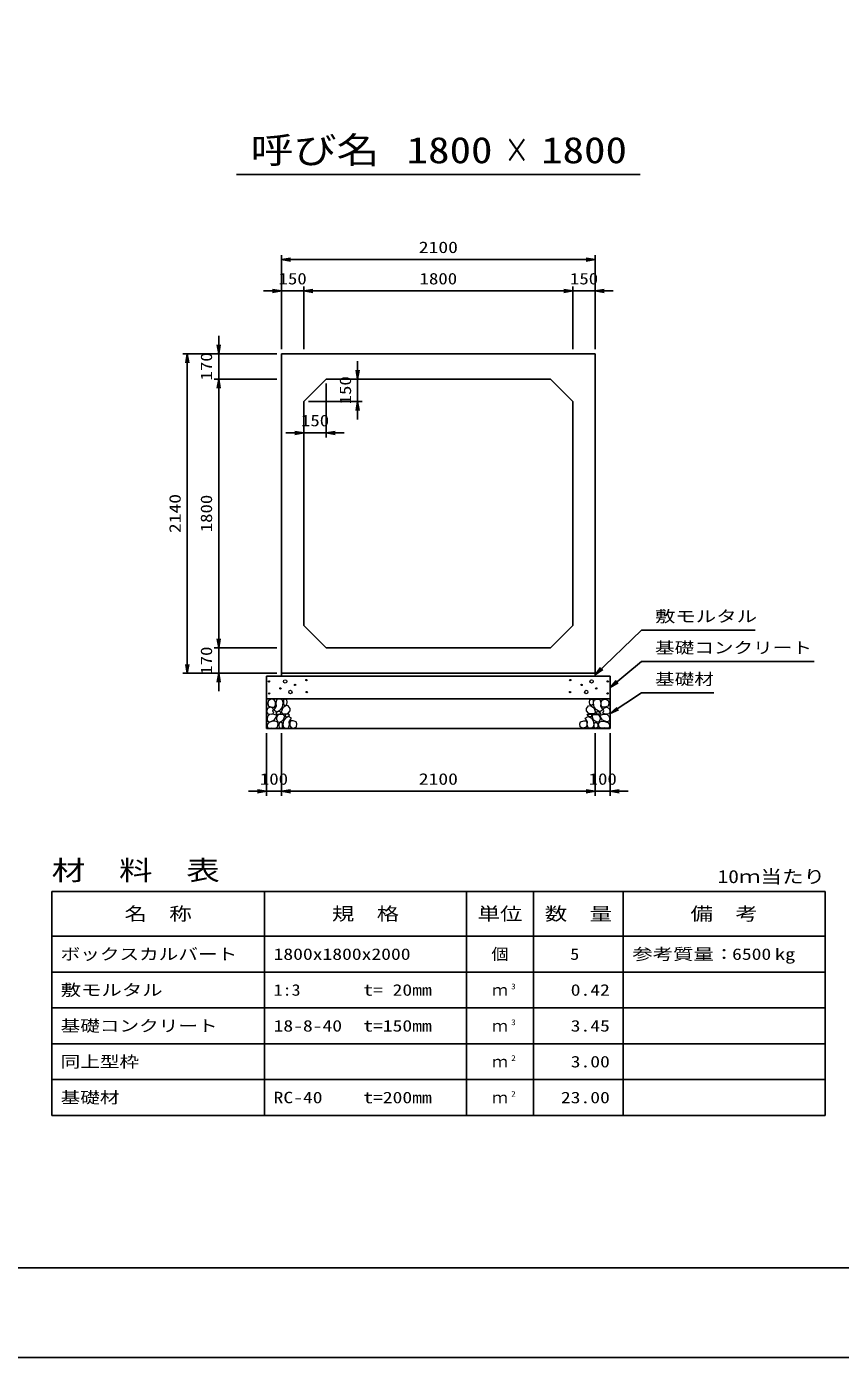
# Model space of a CAD drawing. Units: millimetres at full size. Extents: x 0 to 25230, y 0 to 17820.
# Drawn here: x 14960 to 20405, y 0 to 8910 of the extents above; entities that cross this region are included whole.
import ezdxf
from ezdxf.enums import TextEntityAlignment as Align

# ---------------------------------------------------------------- set-up
doc = ezdxf.new("R2010")
doc.units = ezdxf.units.MM
for name, color, linetype, lineweight in [('D-DCR-HCHn', 4, 'Continuous', 9), ('D-MTR-FRAM', 7, 'Continuous', 25), ('D-MTR-LINE', 7, 'Continuous', 25), ('D-STR-DIM', 7, 'Continuous', 25), ('D-STR-STRn', 1, 'Continuous', 25), ('D-STR-TXT', 7, 'Continuous', 25), ('D-TTL', 2, 'Continuous', 25), ('D-TTL-TXT', 7, 'Continuous', 25)]:
    doc.layers.add(name, color=color, linetype=linetype, lineweight=lineweight)
doc.layers.add('D-MTR', color=7, linetype='Continuous')
doc.layers.add('D-MTR-TXT', color=7, linetype='Continuous')
doc.styles.add('ＭＳ ゴシック', font='')
doc.styles.get('ＭＳ ゴシック').set_extended_font_data('MS Gothic')

# ---------------------------------------------------------------- blocks, each defined once
blk = doc.blocks.new('open_arrow')
at = {"color": 0, "linetype": 'Continuous', "lineweight": -2}
blk.add_lwpolyline([(7.5, 1.25), (0, 0), (7.5, -1.25)], dxfattribs=at)

msp = doc.modelspace()

# ---------------------------------------------------------------- linework, layer by layer
at = {"layer": 'D-DCR-HCHn'}
for points in [[(16616.198, 4401.594), (16595.395, 4406.217), (16576.904, 4396.971), (16574.592, 4376.168), (16579.215, 4359.988), (16602.33, 4353.053), (16618.51, 4353.053), (16625.444, 4364.611), (16625.444, 4390.037)], [(16634.69, 4403.906), (16627.756, 4383.102), (16630.067, 4359.988), (16613.887, 4334.562), (16634.69, 4323.005), (16657.805, 4334.562), (16671.673, 4353.053), (16676.296, 4383.102), (16671.673, 4399.283), (16657.805, 4406.217)], [(16678.608, 4399.283), (16678.608, 4371.545), (16690.165, 4364.611), (16701.722, 4371.545), (16704.034, 4387.725), (16701.722, 4401.594), (16685.542, 4406.217)], [(18751.392, 4399.283), (18751.392, 4371.545), (18739.835, 4364.611), (18728.278, 4371.545), (18725.966, 4387.725), (18728.278, 4401.594), (18744.458, 4406.217)], [(18795.31, 4403.906), (18802.244, 4383.102), (18799.933, 4359.988), (18816.113, 4334.562), (18795.31, 4323.005), (18772.195, 4334.562), (18758.327, 4353.053), (18753.704, 4383.102), (18758.327, 4399.283), (18772.195, 4406.217)], [(18813.802, 4401.594), (18834.605, 4406.217), (18853.096, 4396.971), (18855.408, 4376.168), (18850.785, 4359.988), (18827.67, 4353.053), (18811.49, 4353.053), (18804.556, 4364.611), (18804.556, 4390.037)], [(16572.281, 4343.808), (16565.346, 4323.005), (16574.592, 4309.136), (16597.707, 4306.824), (16613.488, 4313.599), (16606.952, 4329.939), (16611.575, 4339.185), (16602.33, 4348.431), (16588.461, 4353.053)], [(16616.155, 4267.009), (16633.277, 4292.692), (16631.137, 4299.112), (16607.594, 4305.533), (16586.192, 4303.393), (16571.21, 4290.551), (16569.07, 4275.57), (16571.21, 4260.588), (16588.332, 4256.308)], [(16639.313, 4323.005), (16627.756, 4313.759), (16632.379, 4306.824), (16648.559, 4306.824), (16655.493, 4309.136), (16660.116, 4318.382), (16653.182, 4325.316)], [(16676.082, 4267.009), (16686.783, 4292.692), (16678.222, 4303.393), (16652.539, 4303.393), (16641.838, 4299.112), (16631.137, 4284.131), (16631.137, 4271.289), (16641.838, 4254.167), (16654.679, 4252.027)], [(16673.985, 4348.431), (16662.427, 4320.693), (16671.673, 4309.136), (16699.411, 4309.136), (16710.968, 4313.759), (16722.525, 4329.939), (16722.525, 4343.808), (16710.968, 4362.299), (16697.099, 4364.611)], [(16712.466, 4215.643), (16718.886, 4234.905), (16716.746, 4256.308), (16731.728, 4279.85), (16712.466, 4290.551), (16691.063, 4279.85), (16678.222, 4262.728), (16673.941, 4234.905), (16678.222, 4219.924), (16691.063, 4213.503)], [(16708.185, 4290.551), (16718.886, 4299.112), (16714.606, 4305.533), (16699.624, 4305.533), (16693.204, 4303.393), (16688.923, 4294.832), (16695.344, 4288.411)], [(18717.534, 4215.643), (18711.114, 4234.905), (18713.254, 4256.308), (18698.272, 4279.85), (18717.534, 4290.551), (18738.937, 4279.85), (18751.778, 4262.728), (18756.059, 4234.905), (18751.778, 4219.924), (18738.937, 4213.503)], [(18756.015, 4348.431), (18767.573, 4320.693), (18758.327, 4309.136), (18730.589, 4309.136), (18719.032, 4313.759), (18707.475, 4329.939), (18707.475, 4343.808), (18719.032, 4362.299), (18732.901, 4364.611)], [(18721.815, 4290.551), (18711.114, 4299.112), (18715.394, 4305.533), (18730.376, 4305.533), (18736.796, 4303.393), (18741.077, 4294.832), (18734.656, 4288.411)], [(18753.918, 4267.009), (18743.217, 4292.692), (18751.778, 4303.393), (18777.461, 4303.393), (18788.162, 4299.112), (18798.863, 4284.131), (18798.863, 4271.289), (18788.162, 4254.167), (18775.321, 4252.027)], [(18790.687, 4323.005), (18802.244, 4313.759), (18797.621, 4306.824), (18781.441, 4306.824), (18774.507, 4309.136), (18769.884, 4318.382), (18776.818, 4325.316)], [(18813.845, 4267.009), (18796.723, 4292.692), (18798.863, 4299.112), (18822.406, 4305.533), (18843.808, 4303.393), (18858.79, 4290.551), (18860.93, 4275.57), (18858.79, 4260.588), (18841.668, 4256.308)], [(18857.719, 4343.808), (18864.654, 4323.005), (18855.408, 4309.136), (18832.293, 4306.824), (18816.512, 4313.599), (18823.048, 4329.939), (18818.425, 4339.185), (18827.67, 4348.431), (18841.539, 4353.053)], [(16624.716, 4213.503), (16639.698, 4219.924), (16643.978, 4241.326), (16635.417, 4256.308), (16620.435, 4260.588), (16601.173, 4258.448), (16579.771, 4249.887), (16569.07, 4237.045), (16569.07, 4222.064), (16575.49, 4213.503), (16601.173, 4215.643)], [(16671.801, 4219.924), (16671.801, 4245.606), (16661.1, 4252.027), (16650.399, 4245.606), (16648.259, 4230.625), (16650.399, 4217.783), (16665.381, 4213.503)], [(16729.588, 4217.783), (16748.85, 4213.503), (16765.972, 4222.064), (16768.112, 4241.326), (16763.831, 4256.308), (16742.429, 4262.728), (16727.447, 4262.728), (16721.027, 4252.027), (16721.027, 4228.484)], [(18700.412, 4217.783), (18681.15, 4213.503), (18664.028, 4222.064), (18661.888, 4241.326), (18666.169, 4256.308), (18687.571, 4262.728), (18702.553, 4262.728), (18708.973, 4252.027), (18708.973, 4228.484)], [(18758.199, 4219.924), (18758.199, 4245.606), (18768.9, 4252.027), (18779.601, 4245.606), (18781.741, 4230.625), (18779.601, 4217.783), (18764.619, 4213.503)], [(18805.284, 4213.503), (18790.302, 4219.924), (18786.022, 4241.326), (18794.583, 4256.308), (18809.565, 4260.588), (18828.827, 4258.448), (18850.229, 4249.887), (18860.93, 4237.045), (18860.93, 4222.064), (18854.51, 4213.503), (18828.827, 4215.643)]]:
    msp.add_lwpolyline(points, close=True, dxfattribs=at)
for centre, radius in [((16581.091, 4526.145), 4.5), ((16658.437, 4478.641), 4.5), ((16690.004, 4526.145), 11.25), ((16724.996, 4454.955), 11.25), ((16756.563, 4502.459), 4.5), ((16832.197, 4535.221), 4.5), ((16833.909, 4454.955), 4.5), ((18596.091, 4454.955), 4.5), ((18597.803, 4535.221), 4.5), ((18673.437, 4502.459), 4.5), ((18705.004, 4454.955), 11.25), ((18739.996, 4526.145), 11.25), ((18771.563, 4478.641), 4.5), ((18848.909, 4526.145), 4.5), ((16582.803, 4445.879), 4.5), ((18847.197, 4445.879), 4.5)]:
    msp.add_circle(centre, radius, dxfattribs=at)
at = {"layer": 'D-MTR-FRAM'}
for p, q in [((15127.5, 3120), (20302.5, 3120)), ((15127.5, 3120), (15127.5, 1620)), ((20302.5, 3120), (20302.5, 1620)), ((15127.5, 1620), (20302.5, 1620))]:
    msp.add_line(p, q, dxfattribs=at)
at = {"layer": 'D-MTR-LINE'}
for p, q in [((16552.5, 3120), (16552.5, 1620)), ((17902.5, 3120), (17902.5, 1620)), ((18352.5, 3120), (18352.5, 1620)), ((18952.5, 3120), (18952.5, 1620)), ((15127.5, 2820), (20302.5, 2820)), ((15127.5, 2580), (20302.5, 2580)), ((15127.5, 2340), (20302.5, 2340)), ((15127.5, 2100), (20302.5, 2100)), ((15127.5, 1860), (20302.5, 1860))]:
    msp.add_line(p, q, dxfattribs=at)
at = {"layer": 'D-STR-DIM'}
for p, q in [((16665, 6750), (16665, 7380)), ((16665, 7350), (18765, 7350)), ((18765, 6750), (18765, 7380)), ((16545, 7140), (16935, 7140)), ((16665, 6750), (16665, 7170)), ((16815, 6750), (16815, 7170)), ((16815, 6750), (16815, 7170)), ((16815, 7140), (18615, 7140)), ((18495, 7140), (18885, 7140)), ((18615, 6750), (18615, 7170)), ((18615, 6750), (18615, 7170)), ((18765, 6750), (18765, 7170)), ((16245, 6430), (16245, 6840)), ((16635, 6720), (16005, 6720)), ((16035, 4580), (16035, 6720)), ((16635, 6720), (16215, 6720)), ((17175, 6280), (17175, 6670)), ((16635, 6550), (16215, 6550)), ((16635, 6550), (16215, 6550)), ((16245, 4750), (16245, 6550)), ((16965, 6520), (16965, 6160)), ((16995, 6550), (17205, 6550)), ((16815, 6370), (16815, 6160)), ((16845, 6400), (17205, 6400)), ((17085, 6190), (16695, 6190)), ((16245, 4460), (16245, 4870)), ((16635, 4750), (16215, 4750)), ((16635, 4750), (16215, 4750)), ((16635, 4580), (16005, 4580)), ((16635, 4580), (16215, 4580)), ((16565, 4180), (16565, 3760)), ((16665, 4180), (16665, 3760)), ((16665, 4180), (16665, 3760)), ((18765, 4180), (18765, 3760)), ((18765, 4180), (18765, 3760)), ((18865, 4180), (18865, 3760)), ((16785, 3790), (16445, 3790)), ((16665, 3790), (18765, 3790)), ((18645, 3790), (18985, 3790))]:
    msp.add_line(p, q, dxfattribs=at)
at = {"layer": 'D-STR-STRn'}
for p, q in [((16665, 6720), (18765, 6720)), ((16665, 4580), (16665, 6720)), ((18765, 6720), (18765, 4580)), ((16965, 6550), (16815, 6400)), ((16965, 6550), (18465, 6550)), ((18615, 6400), (18465, 6550)), ((16815, 4900), (16815, 6400)), ((18615, 6400), (18615, 4900)), ((16815, 4900), (16965, 4750)), ((18465, 4750), (18615, 4900)), ((18465, 4750), (16965, 4750)), ((16565, 4210), (16565, 4560)), ((16565, 4560), (18865, 4560)), ((18765, 4580), (16665, 4580)), ((16665, 4580), (16665, 4560)), ((18765, 4580), (18765, 4560)), ((18865, 4560), (18865, 4210)), ((16565, 4410), (18865, 4410)), ((16565, 4210), (18865, 4210))]:
    msp.add_line(p, q, dxfattribs=at)
at = {"layer": 'D-STR-TXT'}
for points in [[(18765, 4570), (19075, 4870), (19135, 4870), (19834.975, 4870)], [(18865, 4485), (19075, 4660), (19135, 4660), (20230.457, 4660)], [(18865, 4310), (19075, 4450), (19135, 4450), (19559.416, 4450)]]:
    msp.add_lwpolyline(points, dxfattribs=at)
at = {"layer": 'D-TTL'}
for points in [[(0, 0), (25230, 0), (25230, 17820), (0, 17820)], [(600, 600), (24630, 600), (24630, 17220), (600, 17220)]]:
    msp.add_lwpolyline(points, close=True, dxfattribs=at)
at = {"layer": 'D-TTL-TXT'}
msp.add_line((16365, 7920), (19065, 7920), dxfattribs=at)

# ---------------------------------------------------------------- block references
at = {"layer": 'D-STR-DIM', "xscale": 8, "yscale": 8}
for p in [(16665, 7350), (16815, 7140), (16815, 7140), (18765, 7140), (16965, 6190), (16665, 3790), (16665, 3790), (18865, 3790)]:
    msp.add_blockref('open_arrow', p, dxfattribs=at)
for p, rotation in [((18765, 7350), 180), ((16665, 7140), 180), ((18615, 7140), 180), ((18615, 7140), 180), ((16245, 6720), 90), ((16035, 6720), 270), ((17175, 6550), 90), ((16245, 6550), 270), ((16245, 6550), 270), ((17175, 6400), 270), ((16815, 6190), 180), ((16245, 4750), 90), ((16245, 4750), 90), ((16035, 4580), 90), ((16245, 4580), 270), ((16565, 3790), 180), ((18765, 3790), 180), ((18765, 3790), 180)]:
    msp.add_blockref('open_arrow', p, dxfattribs=dict(at, rotation=rotation))
at = {"layer": 'D-STR-TXT', "xscale": 8, "yscale": 8}
for p, rotation in [((18765, 4570), 44.1), ((18865, 4485), 39.8), ((18865, 4310), 33.7)]:
    msp.add_blockref('open_arrow', p, dxfattribs=dict(at, rotation=rotation))

# ---------------------------------------------------------------- texts
at = {"layer": 'D-MTR', "style": 'ＭＳ ゴシック', "width": 1.25}
msp.add_text('材\u3000料\u3000表', height=132, dxfattribs=at).set_placement((15127.5, 3156), align=Align.BOTTOM_LEFT)
at = {"layer": 'D-MTR', "style": 'ＭＳ ゴシック', "width": 1.2}
msp.add_text('10ｍ当たり', height=87.98, dxfattribs=at).set_placement((20302.5, 3149), align=Align.BOTTOM_RIGHT)
at = {"layer": 'D-MTR-TXT', "style": 'ＭＳ ゴシック'}
for s, height, width, p in [('名\u3000称', 87.98, 1.25, (15840, 2970)), ('規\u3000格', 87.98, 1.25, (17227.5, 2970)), ('単位', 87.98, 1.25, (18127.5, 2970)), ('数\u3000量', 87.98, 1.25, (18652.5, 2970)), ('備\u3000考', 87.98, 1.25, (19627.5, 2970)), ('個', 76.98, 1.1, (18127.5, 2700))]:
    msp.add_text(s, height=height, dxfattribs=dict(at, width=width)).set_placement(p, align=Align.MIDDLE_CENTER)
for s, width, p in [('ボックスカルバート', 1.25, (15187.5, 2700)), ('1800x1800x2000', 1.25, (16612.5, 2700)), ('参考質量：    kg', 1.3, (19012.5, 2700)), ('敷モルタル', 1.3, (15187.5, 2460)), ('1:3', 1.15, (16612.5, 2460)), ('t= 20mm', 1.25, (17212.5, 2460)), ('基礎コンクリート', 1.25, (15187.5, 2220)), ('18-8-40', 1.25, (16612.5, 2220)), ('t=150mm', 1.25, (17212.5, 2220)), ('同上型枠', 1.25, (15187.5, 1980)), ('基礎材', 1.25, (15187.5, 1740)), ('RC-40', 1.25, (16612.5, 1740)), ('t=200mm', 1.25, (17212.5, 1740))]:
    msp.add_text(s, height=76.98, dxfattribs=dict(at, width=width)).set_placement(p, align=Align.MIDDLE_LEFT)
for s, width, p in [('5', 1.15, (18657.83, 2700)), ('6500', 1.25, (19942.5, 2700)), ('0.42', 1.25, (18862.5, 2460)), ('3.45', 1.25, (18862.5, 2220)), ('3.00', 1.25, (18862.5, 1980)), ('23.00', 1.25, (18862.5, 1740))]:
    msp.add_text(s, height=76.98, dxfattribs=dict(at, width=width)).set_placement(p, align=Align.MIDDLE_RIGHT)
at = {"layer": 'D-MTR-TXT', "style": 'ＭＳ ゴシック', "width": 1.15}
for s, p in [('3', (18202.5, 2453)), ('3', (18202.5, 2213)), ('2', (18202.5, 1973)), ('2', (18202.5, 1733))]:
    msp.add_text(s, height=38.49, dxfattribs=at).set_placement(p, align=Align.BOTTOM_LEFT)
at = {"layer": 'D-MTR-TXT', "style": 'ＭＳ ゴシック'}
for p in [(18127.5, 2460), (18127.5, 2220), (18127.5, 1980), (18127.5, 1740)]:
    msp.add_text('ｍ', height=76.98, dxfattribs=at).set_placement(p, align=Align.MIDDLE_CENTER)
at = {"layer": 'D-STR-DIM', "style": 'ＭＳ ゴシック'}
for s, width, p in [('2100', 1.25, (17715, 7432.5)), ('150', 1.2, (16740, 7222.5)), ('1800', 1.2, (17715, 7222.5)), ('150', 1.2, (18690, 7222.5)), ('150', 1.2, (16890, 6272.5)), ('100', 1.2, (16615, 3872.5)), ('2100', 1.25, (17715, 3872.5)), ('100', 1.2, (18815, 3872.5))]:
    msp.add_text(s, height=76.98, dxfattribs=dict(at, width=width)).set_placement(p, align=Align.MIDDLE_CENTER)
for s, width, p in [('170', 1.2, (16162.5, 6635)), ('150', 1.2, (17092.5, 6475)), ('2140', 1.25, (15952.5, 5650)), ('1800', 1.2, (16162.5, 5650)), ('170', 1.2, (16162.5, 4665))]:
    msp.add_text(s, height=76.98, rotation=90, dxfattribs=dict(at, width=width)).set_placement(p, align=Align.MIDDLE_CENTER)
at = {"layer": 'D-STR-TXT', "style": 'ＭＳ ゴシック'}
for s, width, p in [('敷モルタル', 1.3, (19165, 4900)), ('基礎コンクリート', 1.25, (19165, 4690)), ('基礎材', 1.25, (19165, 4480))]:
    msp.add_text(s, height=76.98, dxfattribs=dict(at, width=width)).set_placement(p, align=Align.BOTTOM_LEFT)
at = {"layer": 'D-TTL-TXT', "style": 'ＭＳ ゴシック'}
for s, width, p in [('呼び名', 1.2, (16890, 7942.5)), ('1800', 1.2, (17790, 7942.5)), ('×', 0.7, (18240, 7942.5)), ('1800', 1.2, (18690, 7942.5))]:
    msp.add_text(s, height=176, dxfattribs=dict(at, width=width)).set_placement(p, align=Align.BOTTOM_CENTER)

doc.saveas('drawing.dxf')
